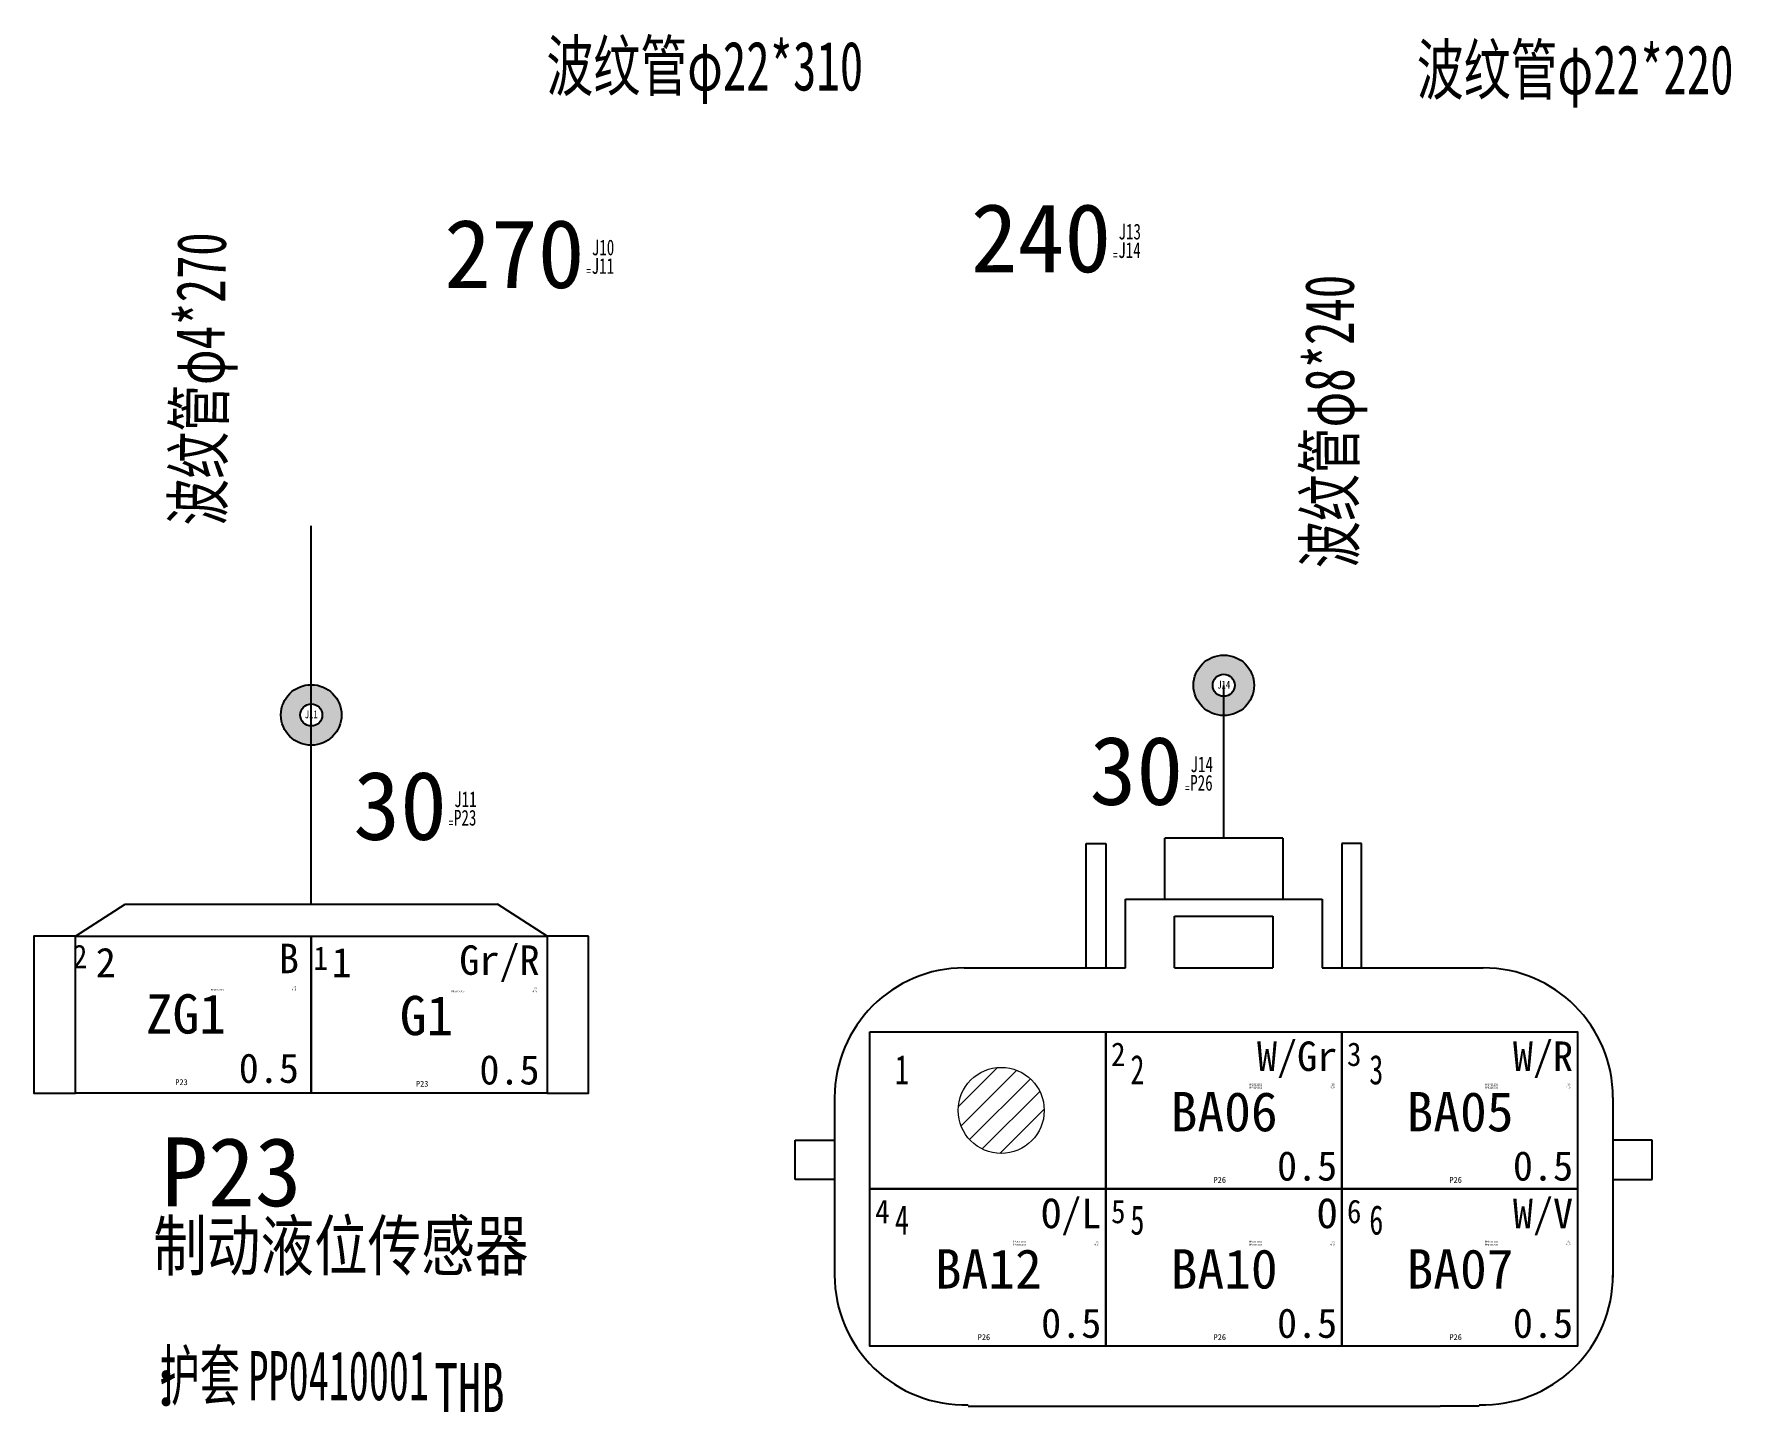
# Model space of a CAD drawing. Header units: millimetres. Extents: x -2653 to 6698, y -4403 to -42.
# Drawn here: x 613.6 to 699.9, y -963.8 to -893.7 of the extents above; entities that cross this region are included whole.
import ezdxf
from ezdxf.enums import TextEntityAlignment as Align

# ---------------------------------------------------------------- set-up
doc = ezdxf.new("R2010")
doc.units = ezdxf.units.MM
doc.header["$MEASUREMENT"] = 0
doc.linetypes.add('ACAD_ISO02W100', pattern=[15, 12, -3])
for name, color, linetype, plot in [('供方编码', 51, 'Continuous', False), ('备注', 4, 'Continuous', False), ('管-ID', 7, 'Continuous', False), ('管-L', 38, 'Continuous', False), ('管-不打印', 2, 'Continuous', False), ('管-位置', 18, 'Continuous', False), ('管-单位', 2, 'Continuous', False), ('管-工位', 4, 'Continuous', False), ('管-开口', 64, 'Continuous', False), ('管-数量', 6, 'Continuous', False), ('管-类别', 56, 'Continuous', False), ('管-规格', 56, 'Continuous', False), ('管-重叠值', 49, 'Continuous', False), ('管-颜色', 14, 'Continuous', False), ('节点长度-E1', 53, 'Continuous', False), ('节点长度-E2', 53, 'Continuous', False), ('节点长度-不打印', 14, 'Continuous', False), ('连接器-不打印', 1, 'Continuous', False), ('连接器-位置', 12, 'Continuous', False), ('隐藏-剥皮长度', 2, 'Continuous', False), ('隐藏-加余量', 1, 'Continuous', False), ('隐藏-备注', 1, 'Continuous', False), ('隐藏-孔位', 1, 'Continuous', False), ('隐藏-对应端子', 2, 'Continuous', False), ('隐藏-节点长度辅助', 202, 'Continuous', False), ('隐藏-规格', 1, 'Continuous', False), ('隐藏-辅助信息', 3, 'Continuous', False), ('隐藏-防水栓', 2, 'Continuous', False)]:
    doc.layers.add(name, color=color, linetype=linetype, plot=plot)
for name, color, linetype in [('文字', 3, 'Continuous'), ('管-供应商', 43, 'Continuous'), ('管-内径', 2, 'Continuous'), ('管-名称', 59, 'Continuous'), ('管-外径', 6, 'Continuous'), ('管-编码', 58, 'Continuous'), ('节点长度', 1, 'Continuous'), ('节点长度-L', 32, 'Continuous'), ('轮廓线', 7, 'Continuous'), ('连接器-供应商', 43, 'Continuous'), ('连接器-功能', 63, 'Continuous'), ('连接器-名称', 53, 'Continuous'), ('连接器-编码', 52, 'Continuous')]:
    doc.layers.add(name, color=color, linetype=linetype)
doc.styles.add('CL', font='', dxfattribs={"height": 2})
doc.styles.get("Standard").update_dxf_attribs({"font": 'txt', "bigfont": 'gbcbig.shx'})
doc.styles.add('灯泡', font='', dxfattribs={"width": 0.7})
doc.styles.get('CL').set_extended_font_data('SimSun')
doc.styles.get('灯泡').set_extended_font_data('NSimSun')

# ---------------------------------------------------------------- blocks, each defined once
blk = doc.blocks.new('0410001（出线）')
for p, q in [((31.437, 15.147), (33.964, 16.764)), ((33.964, 16.764), (52.91, 16.764)), ((55.437, 15.147), (52.91, 16.764))]:
    blk.add_line(p, q)
for points in [[(31.437, 15.147), (29.328, 15.147), (29.328, 7.147), (31.437, 7.147)], [(31.437, 15.147), (43.437, 15.147), (43.437, 7.147), (31.437, 7.147)], [(43.437, 15.147), (55.437, 15.147), (55.437, 7.147), (43.437, 7.147)], [(57.545, 15.147), (55.437, 15.147), (55.437, 7.147), (57.545, 7.147)]]:
    blk.add_lwpolyline(points, close=True)
at = {"char_height": 1.5, "width": 3.16948, "attachment_point": 1}
for s, insert in [('{\\fSimSun|b0|i0|c134|p2;2}', (32.475, 14.555)), ('{\\fSimSun|b0|i0|c134|p2;1}', (44.475, 14.555))]:
    blk.add_mtext(s, dxfattribs=dict(at, insert=insert))
blk = doc.blocks.new('连接器')
at = {"layer": '文字', "style": 'CL'}
blk.add_text(':', height=2.5, dxfattribs=at).set_placement((-3.933, -4.363), align=Align.MIDDLE_CENTER)
at = {"layer": '连接器-不打印', "color": 1, "style": 'CL', "width": 0.6, "flags": 5}
for tag, p in [('选项', (-7.189, -6.058)), ('备注', (-2.936, -6.058))]:
    blk.add_attdef(tag, text='', height=0.2, dxfattribs=at).set_placement(p, align=Align.MIDDLE_LEFT)
at = {"layer": '连接器-不打印', "color": 3, "style": 'CL', "width": 0.6, "flags": 5}
for tag, p in [('工位', (-7.189, -5.838)), ('规格', (-2.939, -5.838))]:
    blk.add_attdef(tag, text='', height=0.2, dxfattribs=at).set_placement(p, align=Align.MIDDLE_LEFT)
at = {"layer": '连接器-不打印', "color": 1, "style": 'CL', "width": 0.6, "flags": 1}
for tag, p in [('加余量', (-4.967, -6.058)), ('单位', (-4.967, -6.29)), ('自带线', (-2.765, -6.29))]:
    blk.add_attdef(tag, text='', height=0.2, dxfattribs=at).set_placement(p, align=Align.MIDDLE_CENTER)
at = {"layer": '连接器-不打印', "color": 2, "style": 'CL', "width": 0.6, "flags": 5}
for tag, p in [('数量', (-5.117, -5.838)), ('供方编码', (-7.189, -6.29))]:
    blk.add_attdef(tag, text='', height=0.2, dxfattribs=at).set_placement(p, align=Align.MIDDLE_LEFT)
at = {"layer": '连接器-位置', "color": 1, "style": 'CL', "flags": 4}
blk.add_attdef('位置', text='', height=3.5, dxfattribs=at).set_placement((-4.408, 2.42), align=Align.MIDDLE_CENTER)
at = {"layer": '连接器-供应商', "color": 3, "style": 'CL', "width": 0.6, "flags": 4}
blk.add_attdef('供应商', text='', height=2.5, dxfattribs=at).set_placement((-16.811, -4.38), align=Align.MIDDLE_RIGHT)
at = {"layer": '连接器-功能', "color": 3, "style": 'CL', "width": 0.8, "flags": 4}
blk.add_attdef('功能', text='', height=2.5, dxfattribs=at).set_placement((-4.341, -1.264), align=Align.MIDDLE_CENTER)
at = {"layer": '连接器-名称', "color": 3, "style": 'CL', "width": 0.6, "flags": 4}
blk.add_attdef('名称', text='', height=2.5, dxfattribs=at).set_placement((-4.1, -4.363), align=Align.MIDDLE_RIGHT)
at = {"layer": '连接器-编码', "color": 2, "style": 'CL', "width": 0.6, "flags": 4}
blk.add_attdef('编码', text='', height=2.5, dxfattribs=at).set_placement((-3.662, -4.363), align=Align.MIDDLE_LEFT)
blk = doc.blocks.new('电线2')
at = {"layer": '轮廓线', "color": 7, "style": 'CL', "flags": 4}
for tag, p in [('颜色', (5.879, 2.803)), ('线径', (5.879, -2.776))]:
    blk.add_attdef(tag, text='', height=1.5, dxfattribs=at).set_placement(p, align=Align.MIDDLE_RIGHT)
blk.add_attdef('线号', text='', height=2, dxfattribs=at).set_placement((0.127, -0.016), align=Align.MIDDLE_CENTER)
at = {"layer": '隐藏-剥皮长度', "color": 2, "style": 'CL', "width": 0.9, "flags": 4}
blk.add_attdef('剥皮', text='', height=0.1, dxfattribs=at).set_placement((5.742, 1.222), align=Align.MIDDLE_RIGHT)
at = {"layer": '隐藏-加余量', "color": 1, "style": 'CL', "width": 0.9, "flags": 4}
blk.add_attdef('加余量', text='', height=0.1, dxfattribs=at).set_placement((5.742, 1.362), align=Align.MIDDLE_RIGHT)
at = {"layer": '隐藏-备注', "color": 1, "style": 'CL', "width": 0.9, "flags": 5}
blk.add_attdef('备注', text='', height=0.1, dxfattribs=at).set_placement((3.704, -1.38), align=Align.MIDDLE_CENTER)
at = {"layer": '隐藏-孔位', "color": 6, "style": 'CL', "width": 0.9, "flags": 4}
blk.add_attdef('孔位', text='', height=1.2, dxfattribs=at).set_placement((-5.625, 2.907), align=Align.MIDDLE_LEFT)
at = {"layer": '隐藏-对应端子', "color": 2, "style": 'CL', "width": 0.9, "flags": 4}
blk.add_attdef('对应簧片', text='', height=0.1, dxfattribs=at).set_placement((2.055, 1.208), align=Align.MIDDLE_RIGHT)
at = {"layer": '隐藏-规格', "color": 1, "style": 'CL', "width": 0.9, "flags": 5}
blk.add_attdef('规格', text='', height=0.2, dxfattribs=at).set_placement((5.742, -1.391), align=Align.MIDDLE_RIGHT)
at = {"layer": '隐藏-辅助信息', "color": 3, "style": 'CL', "width": 0.9, "flags": 5}
for tag, p in [('供方编码', (3.704, 1.236)), ('编码', (3.704, 1.37))]:
    blk.add_attdef(tag, text='', height=0.1, dxfattribs=at).set_placement(p, align=Align.MIDDLE_CENTER)
at = {"layer": '隐藏-辅助信息', "color": 2, "style": 'CL', "width": 0.9, "flags": 5}
for tag, p in [('辅助', (3.704, 1.511)), ('标识管', (3.704, -1.138))]:
    blk.add_attdef(tag, text='', height=0.1, dxfattribs=at).set_placement(p, align=Align.MIDDLE_CENTER)
at = {"layer": '隐藏-辅助信息', "color": 3, "style": 'CL', "width": 0.9, "flags": 5}
for tag, p in [('线种', (2.055, -1.261)), ('工位', (2.055, -1.38))]:
    blk.add_attdef(tag, text='', height=0.1, dxfattribs=at).set_placement(p, align=Align.MIDDLE_RIGHT)
at = {"layer": '隐藏-辅助信息', "color": 1, "style": 'CL', "width": 0.9, "flags": 5}
blk.add_attdef('选项', text='', height=0.1, dxfattribs=at).set_placement((3.704, -1.261), align=Align.MIDDLE_CENTER)
at = {"layer": '隐藏-辅助信息', "color": 4, "style": 'CL', "width": 0.9, "flags": 4}
blk.add_attdef('位置', text='', height=0.3, dxfattribs=at).set_placement((-0.094, -3.491), align=Align.MIDDLE_CENTER)
at = {"layer": '隐藏-防水栓', "color": 2, "style": 'CL', "width": 0.9, "flags": 4}
blk.add_attdef('防水栓', text='', height=0.1, dxfattribs=at).set_placement((2.055, 1.362), align=Align.MIDDLE_RIGHT)
blk = doc.blocks.new('DJ7061Y-2-21')
at = {"lineweight": -3}
for p, q in [((-1132.19, 6140.462), (-1132.19, 6146.797)), ((-1132.19, 6146.797), (-1131.19, 6146.797)), ((-1131.19, 6146.797), (-1131.19, 6140.462)), ((-1128.19, 6143.962), (-1128.19, 6147.062)), ((-1122.19, 6147.062), (-1128.19, 6147.062)), ((-1122.19, 6147.062), (-1122.19, 6143.962)), ((-1118.19, 6146.797), (-1119.19, 6146.797)), ((-1119.19, 6146.797), (-1119.19, 6140.462)), ((-1118.19, 6140.462), (-1118.19, 6146.797)), ((-1130.19, 6143.962), (-1120.19, 6143.962)), ((-1130.19, 6140.462), (-1130.19, 6143.962)), ((-1128.19, 6143.962), (-1122.19, 6143.962)), ((-1120.19, 6143.962), (-1120.19, 6140.462)), ((-1127.69, 6143.087), (-1122.69, 6143.087)), ((-1127.69, 6140.462), (-1127.69, 6143.087)), ((-1122.69, 6143.087), (-1122.69, 6140.462)), ((-1138.39, 6140.462), (-1130.19, 6140.462)), ((-1127.69, 6140.462), (-1122.69, 6140.462)), ((-1120.19, 6140.462), (-1111.99, 6140.462)), ((-1144.99, 6133.862), (-1144.99, 6124.714)), ((-1105.39, 6133.862), (-1105.39, 6124.714)), ((-1146.99, 6129.696), (-1146.99, 6131.696)), ((-1146.99, 6131.696), (-1144.99, 6131.696)), ((-1103.39, 6131.696), (-1105.39, 6131.696)), ((-1103.39, 6129.696), (-1103.39, 6131.696)), ((-1144.99, 6129.696), (-1146.99, 6129.696)), ((-1105.39, 6129.696), (-1103.39, 6129.696)), ((-1138.19, 6118.156), (-1137.19, 6118.156)), ((-1137.19, 6118.156), (-1136.19, 6118.156)), ((-1136.19, 6118.156), (-1114.19, 6118.156)), ((-1113.19, 6118.156), (-1114.19, 6118.156)), ((-1112.19, 6118.156), (-1113.19, 6118.156))]:
    blk.add_line(p, q, dxfattribs=at)
for points in [[(-1143.19, 6137.215), (-1131.19, 6137.215), (-1131.19, 6129.215), (-1143.19, 6129.215)], [(-1131.19, 6137.215), (-1119.19, 6137.215), (-1119.19, 6129.215), (-1131.19, 6129.215)], [(-1119.19, 6137.215), (-1107.19, 6137.215), (-1107.19, 6129.215), (-1119.19, 6129.215)], [(-1143.19, 6129.215), (-1131.19, 6129.215), (-1131.19, 6121.215), (-1143.19, 6121.215)], [(-1131.19, 6129.215), (-1119.19, 6129.215), (-1119.19, 6121.215), (-1131.19, 6121.215)], [(-1119.19, 6129.215), (-1107.19, 6129.215), (-1107.19, 6121.215), (-1119.19, 6121.215)]]:
    blk.add_lwpolyline(points, close=True, dxfattribs=at)
for centre, start, end in [((-1138.39, 6133.862), 90, 180), ((-1111.99, 6133.862), 0, 90), ((-1138.39, 6124.835), 180, 271.7365), ((-1111.99, 6124.835), 268.2635, 0)]:
    blk.add_arc(centre, 6.6, start, end, dxfattribs=at)
at = {"lineweight": -3, "char_height": 1.5, "width": 1.06193, "attachment_point": 1, "style": '灯泡'}
for s, insert in [('1', (-1141.92, 6136.035)), ('2', (-1129.941, 6136.035)), ('3', (-1117.789, 6136.035)), ('6', (-1117.789, 6128.389)), ('4', (-1141.92, 6128.389)), ('5', (-1129.941, 6128.389))]:
    blk.add_mtext(s, dxfattribs=dict(at, insert=insert))
blk = doc.blocks.new('分支点')
at = {"layer": '轮廓线'}
h = blk.add_hatch(color=1, dxfattribs=at)
edge = h.paths.add_edge_path()
edge.add_arc((-0.001, 0.001), 1.54, 0, 360)
edge = h.paths.add_edge_path(flags=16)
edge.add_arc((-0.001, 0.001), 0.56, 0, 360)
at = {"layer": '轮廓线', "color": 1, "linetype": 'ByBlock', "lineweight": -2}
for radius in [1.54, 0.56]:
    blk.add_circle((-0.001, 0.001), radius, dxfattribs=at)
at = {"layer": '轮廓线', "color": 2, "style": 'CL', "width": 0.8}
blk.add_attdef('位置', text='', height=0.4, dxfattribs=at).set_placement((-0.002, 0.035), align=Align.MIDDLE_CENTER)
at = {"layer": '隐藏-辅助信息', "color": 1, "style": 'CL', "width": 0.8, "flags": 13}
blk.add_attdef('选项', text='', height=0.1, dxfattribs=at).set_placement((-0.002, -0.464), align=Align.MIDDLE_CENTER)
blk = doc.blocks.new('节点长度')
at = {"layer": '节点长度-E1', "color": 202, "ltscale": 0.5, "style": 'CL', "width": 0.7, "flags": 4}
blk.add_attdef('E1', text='', height=0.8, dxfattribs=at).set_placement((1.351, 0.931), align=Align.MIDDLE_LEFT)
at = {"layer": '节点长度-E2', "color": 202, "ltscale": 0.5, "style": 'CL', "width": 0.7, "flags": 4}
blk.add_attdef('E2', text='', height=0.8, dxfattribs=at).set_placement((1.339, -0.011), align=Align.MIDDLE_LEFT)
at = {"layer": '节点长度-L', "color": 1, "ltscale": 0.5, "style": 'CL', "flags": 4}
blk.add_attdef('L', text='', height=2, dxfattribs=at).set_placement((0.98, 0.612), align=Align.MIDDLE_RIGHT)
at = {"layer": '节点长度-不打印', "color": 202, "ltscale": 0.5, "style": 'CL', "width": 0.7}
blk.add_text('=', height=0.5, dxfattribs=at).set_placement((1.189, -0.273), align=Align.MIDDLE_CENTER)
at = {"layer": '节点长度-不打印', "color": 1, "style": 'CL', "width": 0.8, "flags": 13}
blk.add_attdef('选项', text='', height=0.1, dxfattribs=at).set_placement((0.334, -0.1), align=Align.MIDDLE_CENTER)
blk = doc.blocks.new('管')
at = {"layer": '供方编码', "color": 2, "style": 'CL', "width": 0.7, "flags": 1}
blk.add_attdef('供方编码', text='', height=0.25, dxfattribs=at).set_placement((-1.647, -0.675), align=Align.MIDDLE_LEFT)
at = {"layer": '备注', "color": 1, "style": 'CL', "width": 0.7, "flags": 1}
blk.add_attdef('备注', text='', height=0.25, dxfattribs=at).set_placement((-2.741, -1.353), align=Align.MIDDLE_RIGHT)
at = {"layer": '文字', "color": 3, "style": 'CL', "flags": 9}
for tag, p in [('材质', (-6.173, -3.095)), ('耐低温', (10.809, -3.095)), ('耐高温', (10.809, -5.892)), ('参照标准', (10.537, -9.025))]:
    blk.add_attdef(tag, text='', height=2, dxfattribs=at).set_placement(p, align=Align.MIDDLE_RIGHT)
at = {"layer": '管-ID', "color": 1, "style": 'CL', "width": 0.7, "flags": 5}
blk.add_attdef('ID', text='', height=0.2, dxfattribs=at).set_placement((0.885, -0.698), align=Align.MIDDLE_CENTER)
at = {"layer": '管-L', "color": 2, "style": 'CL', "width": 0.8, "flags": 4}
blk.add_attdef('L', text='', height=0.2, dxfattribs=at).set_placement((5.331, 0.036), align=Align.MIDDLE_LEFT)
at = {"layer": '管-不打印', "color": 1, "style": 'CL', "width": 0.7, "flags": 13}
blk.add_attdef('选项', text='', height=0.2, dxfattribs=at).set_placement((5.155, -1.31), align=Align.MIDDLE_CENTER)
at = {"layer": '管-位置', "color": 3, "style": 'CL', "width": 0.7, "flags": 1}
blk.add_attdef('位置', text='', height=0.25, dxfattribs=at).set_placement((-2.77, -1.067), align=Align.MIDDLE_RIGHT)
at = {"layer": '管-供应商', "color": 3, "style": 'CL', "width": 0.7, "flags": 9}
blk.add_attdef('供应商', text='', height=2.5, dxfattribs=at).set_placement((-12.131, -0.078), align=Align.MIDDLE_RIGHT)
at = {"layer": '管-内径', "color": 3, "style": 'CL', "flags": 9}
blk.add_attdef('内径', text='', height=2, dxfattribs=at).set_placement((-6.193, -5.424), align=Align.MIDDLE_RIGHT)
at = {"layer": '管-单位', "color": 2, "style": 'CL', "width": 0.6, "flags": 5}
blk.add_attdef('单位', text='', height=0.2, dxfattribs=at).set_placement((5.158, -0.698), align=Align.MIDDLE_CENTER)
at = {"layer": '管-名称', "color": 1, "style": 'CL', "width": 0.7, "flags": 5}
blk.add_attdef('名称', text='', height=2.5, dxfattribs=at).set_placement((-1.998, -0.002), align=Align.MIDDLE_RIGHT)
at = {"layer": '管-外径', "color": 3, "style": 'CL', "width": 0.7, "flags": 1}
blk.add_attdef('外径', text='', height=2.5, dxfattribs=at).set_placement((-11.467, -8.408), align=Align.MIDDLE_LEFT)
at = {"layer": '管-工位', "color": 3, "style": 'CL', "width": 0.7, "flags": 1}
blk.add_attdef('工位', text='', height=0.25, dxfattribs=at).set_placement((-2.309, -1.345), align=Align.MIDDLE_CENTER)
at = {"layer": '管-开口', "color": 3, "style": 'CL', "width": 0.7, "flags": 1}
blk.add_attdef('开口', text='', height=0.25, dxfattribs=at).set_placement((-4.502, -1.063), align=Align.MIDDLE_CENTER)
at = {"layer": '管-数量', "color": 2, "style": 'CL', "width": 0.8, "flags": 1}
blk.add_attdef('数量', text='', height=2.5, dxfattribs=at).set_placement((4.91, 0.034), align=Align.MIDDLE_LEFT)
at = {"layer": '管-类别', "color": 7, "style": 'CL', "width": 0.6, "flags": 5}
blk.add_attdef('类别', text='', height=0.2, dxfattribs=at).set_placement((1.954, -1.223), align=Align.MIDDLE_CENTER)
at = {"layer": '管-编码', "color": 2, "style": 'CL', "width": 0.7}
blk.add_attdef('编码', text='', height=2.5, dxfattribs=at).set_placement((-1.647, 0.064), align=Align.MIDDLE_LEFT)
at = {"layer": '管-规格', "color": 3, "style": 'CL', "width": 0.7, "flags": 1}
blk.add_attdef('规格', text='', height=0.25, dxfattribs=at).set_placement((-1.613, -1.366), align=Align.MIDDLE_LEFT)
at = {"layer": '管-重叠值', "color": 1, "style": 'CL', "width": 0.6, "flags": 5}
blk.add_attdef('重叠值', text='', height=0.2, dxfattribs=at).set_placement((4.09, -0.96), align=Align.MIDDLE_CENTER)
at = {"layer": '管-颜色', "color": 7, "style": 'CL', "width": 0.6, "flags": 5}
blk.add_attdef('颜色', text='', height=0.2, dxfattribs=at).set_placement((1.954, -0.96), align=Align.MIDDLE_CENTER)

msp = doc.modelspace()

# ---------------------------------------------------------------- hatches: boundary and pattern name
at = {"linetype": 'ByBlock', "lineweight": 9}
h = msp.add_hatch(dxfattribs=at)
h.set_pattern_fill('LINE', color=0, scale=0.25, angle=45, style=0)
h.set_pattern_definition([(45, (-2446.4828, -1863.0258), (-0.561266, 0.561266), [])])
h.paths.add_polyline_path([(660.585, -948.444, 1), (664.962, -948.444, 1)])

# ---------------------------------------------------------------- linework, layer by layer
at = {"color": 0, "linetype": 'ByBlock', "lineweight": 9}
msp.add_circle((662.774, -948.444), 2.189, dxfattribs=at)
at = {"layer": '轮廓线', "lineweight": -3}
for p, q in [((627.675, -937.958), (627.675, -918.694)), ((674.099, -934.593), (674.099, -926.817))]:
    msp.add_line(p, q, dxfattribs=at)

# ---------------------------------------------------------------- block references
for p, values in [((641.288, -895.365), {'编码': '波纹管φ22*310'}), ((685.565, -895.555), {'编码': '波纹管φ22*220'})]:
    msp.add_blockref('管', p).add_auto_attribs(values)
at = {"lineweight": -3}
ref = msp.add_blockref('节点长度', (667.39, -904.66), dxfattribs=at)
ref.add_attrib('L', '240', dxfattribs={"layer": '节点长度', "color": 1, "ltscale": 0.5, "height": 3.5, "style": 'CL'}).set_placement((668.37, -904.048), align=Align.MIDDLE_RIGHT)
ref.add_attrib('E1', 'J13', dxfattribs={"layer": '隐藏-节点长度辅助', "color": 202, "ltscale": 0.5, "height": 0.8, "style": 'CL', "width": 0.7}).set_placement((668.741, -903.729), align=Align.MIDDLE_LEFT)
ref.add_attrib('E2', 'J14', dxfattribs={"layer": '隐藏-节点长度辅助', "color": 202, "ltscale": 0.5, "height": 0.8, "style": 'CL', "width": 0.7}).set_placement((668.729, -904.671), align=Align.MIDDLE_LEFT)
for p, rotation, values in [((621.984, -917.045), 89.26010346983296, {'编码': '波纹管φ4*270'}), ((679.554, -919.205), 90.09901012937523, {'编码': '波纹管φ8*240'})]:
    msp.add_blockref('管', p, dxfattribs=dict(rotation=rotation)).add_auto_attribs(values)
ref = msp.add_blockref('节点长度', (640.597, -905.466), dxfattribs=at)
ref.add_attrib('L', '270', dxfattribs={"layer": '节点长度', "color": 1, "ltscale": 0.5, "height": 3.5, "style": 'CL'}).set_placement((641.577, -904.854), align=Align.MIDDLE_RIGHT)
ref.add_attrib('E1', 'J10', dxfattribs={"layer": '隐藏-节点长度辅助', "color": 202, "ltscale": 0.5, "height": 0.8, "style": 'CL', "width": 0.7}).set_placement((641.948, -904.535), align=Align.MIDDLE_LEFT)
ref.add_attrib('E2', 'J11', dxfattribs={"layer": '隐藏-节点长度辅助', "color": 202, "ltscale": 0.5, "height": 0.8, "style": 'CL', "width": 0.7}).set_placement((641.936, -905.477), align=Align.MIDDLE_LEFT)
ref = msp.add_blockref('分支点', (674.099, -926.817), dxfattribs=at)
ref.add_attrib('位置', 'J14', dxfattribs={"layer": '隐藏-辅助信息', "color": 2, "height": 0.4, "style": 'CL', "width": 0.8}).set_placement((674.097, -926.783), align=Align.MIDDLE_CENTER)
ref = msp.add_blockref('分支点', (627.675, -928.326), dxfattribs=at)
ref.add_attrib('位置', 'J11', dxfattribs={"layer": '隐藏-辅助信息', "color": 2, "height": 0.4, "style": 'CL', "width": 0.8}).set_placement((627.674, -928.292), align=Align.MIDDLE_CENTER)
ref = msp.add_blockref('节点长度', (671.052, -931.764), dxfattribs=at)
ref.add_attrib('L', '30', dxfattribs={"layer": '节点长度', "color": 1, "ltscale": 0.5, "height": 3.5, "style": 'CL'}).set_placement((672.032, -931.152), align=Align.MIDDLE_RIGHT)
ref.add_attrib('E1', 'J14', dxfattribs={"layer": '隐藏-节点长度辅助', "color": 202, "ltscale": 0.5, "height": 0.8, "style": 'CL', "width": 0.7}).set_placement((672.403, -930.833), align=Align.MIDDLE_LEFT)
ref.add_attrib('E2', 'P26', dxfattribs={"layer": '隐藏-节点长度辅助', "color": 202, "ltscale": 0.5, "height": 0.8, "style": 'CL', "width": 0.7}).set_placement((672.391, -931.775), align=Align.MIDDLE_LEFT)
ref = msp.add_blockref('节点长度', (633.596, -933.543), dxfattribs=at)
ref.add_attrib('L', '30', dxfattribs={"layer": '节点长度', "color": 1, "ltscale": 0.5, "height": 3.5, "style": 'CL'}).set_placement((634.576, -932.931), align=Align.MIDDLE_RIGHT)
ref.add_attrib('E1', 'J11', dxfattribs={"layer": '隐藏-节点长度辅助', "color": 202, "ltscale": 0.5, "height": 0.8, "style": 'CL', "width": 0.7}).set_placement((634.947, -932.612), align=Align.MIDDLE_LEFT)
ref.add_attrib('E2', 'P23', dxfattribs={"layer": '隐藏-节点长度辅助', "color": 202, "ltscale": 0.5, "height": 0.8, "style": 'CL', "width": 0.7}).set_placement((634.935, -933.553), align=Align.MIDDLE_LEFT)
for name, p in [('DJ7061Y-2-21', (1799.289, -7081.656)), ('0410001（出线）', (584.238, -954.722))]:
    msp.add_blockref(name, p, dxfattribs=at)
ref = msp.add_blockref('电线2', (621.17, -943.518), dxfattribs=at)
ref.add_attrib('线号', 'ZG1', dxfattribs={"layer": '轮廓线', "color": 7, "height": 2, "style": 'CL'}).set_placement((621.297, -943.535), align=Align.MIDDLE_CENTER)
ref.add_attrib('线径', '0.5', dxfattribs={"layer": '轮廓线', "color": 7, "height": 1.5, "style": 'CL'}).set_placement((627.048, -946.294), align=Align.MIDDLE_RIGHT)
ref.add_attrib('颜色', 'B', dxfattribs={"layer": '轮廓线', "color": 7, "height": 1.5, "style": 'CL'}).set_placement((627.048, -940.715), align=Align.MIDDLE_RIGHT)
ref.add_attrib('孔位', '2', dxfattribs={"layer": '隐藏-孔位', "color": 6, "height": 1.2, "style": 'CL', "width": 0.9}).set_placement((615.545, -940.611), align=Align.MIDDLE_LEFT)
ref.add_attrib('剥皮', '4.5', dxfattribs={"layer": '隐藏-剥皮长度', "color": 2, "height": 0.1, "style": 'CL', "width": 0.9}).set_placement((626.911, -942.297), align=Align.MIDDLE_RIGHT)
ref.add_attrib('对应簧片', 'PP0107203', dxfattribs={"layer": '隐藏-对应端子', "color": 2, "height": 0.1, "style": 'CL', "width": 0.9}).set_placement((623.225, -942.31), align=Align.MIDDLE_RIGHT)
ref.add_attrib('加余量', '25', dxfattribs={"layer": '隐藏-加余量', "color": 1, "height": 0.1, "style": 'CL', "width": 0.9}).set_placement((626.911, -942.156), align=Align.MIDDLE_RIGHT)
ref.add_attrib('位置', 'P23', dxfattribs={"layer": '隐藏-辅助信息', "color": 4, "height": 0.3, "style": 'CL', "width": 0.9}).set_placement((621.075, -947.009), align=Align.MIDDLE_CENTER)
ref = msp.add_blockref('电线2', (633.411, -943.6), dxfattribs=at)
ref.add_attrib('线号', 'G1', dxfattribs={"layer": '轮廓线', "color": 7, "height": 2, "style": 'CL'}).set_placement((633.538, -943.617), align=Align.MIDDLE_CENTER)
ref.add_attrib('线径', '0.5', dxfattribs={"layer": '轮廓线', "color": 7, "height": 1.5, "style": 'CL'}).set_placement((639.29, -946.376), align=Align.MIDDLE_RIGHT)
ref.add_attrib('颜色', 'Gr/R', dxfattribs={"layer": '轮廓线', "color": 7, "height": 1.5, "style": 'CL'}).set_placement((639.29, -940.797), align=Align.MIDDLE_RIGHT)
ref.add_attrib('孔位', '1', dxfattribs={"layer": '隐藏-孔位', "color": 6, "height": 1.2, "style": 'CL', "width": 0.9}).set_placement((627.787, -940.693), align=Align.MIDDLE_LEFT)
ref.add_attrib('剥皮', '4.5', dxfattribs={"layer": '隐藏-剥皮长度', "color": 2, "height": 0.1, "style": 'CL', "width": 0.9}).set_placement((639.153, -942.379), align=Align.MIDDLE_RIGHT)
ref.add_attrib('对应簧片', 'PP0107203', dxfattribs={"layer": '隐藏-对应端子', "color": 2, "height": 0.1, "style": 'CL', "width": 0.9}).set_placement((635.467, -942.392), align=Align.MIDDLE_RIGHT)
ref.add_attrib('加余量', '25', dxfattribs={"layer": '隐藏-加余量', "color": 1, "height": 0.1, "style": 'CL', "width": 0.9}).set_placement((639.153, -942.238), align=Align.MIDDLE_RIGHT)
ref.add_attrib('位置', 'P23', dxfattribs={"layer": '隐藏-辅助信息', "color": 4, "height": 0.3, "style": 'CL', "width": 0.9}).set_placement((633.317, -947.091), align=Align.MIDDLE_CENTER)
ref = msp.add_blockref('电线2', (673.991, -948.491), dxfattribs=at)
ref.add_attrib('线号', 'BA06', dxfattribs={"layer": '轮廓线', "color": 7, "height": 2, "style": 'CL'}).set_placement((674.118, -948.508), align=Align.MIDDLE_CENTER)
ref.add_attrib('线径', '0.5', dxfattribs={"layer": '轮廓线', "color": 7, "height": 1.5, "style": 'CL'}).set_placement((679.869, -951.267), align=Align.MIDDLE_RIGHT)
ref.add_attrib('颜色', 'W/Gr', dxfattribs={"layer": '轮廓线', "color": 7, "height": 1.5, "style": 'CL'}).set_placement((679.869, -945.688), align=Align.MIDDLE_RIGHT)
ref.add_attrib('孔位', '2', dxfattribs={"layer": '隐藏-孔位', "color": 6, "height": 1.2, "style": 'CL', "width": 0.9}).set_placement((668.366, -945.585), align=Align.MIDDLE_LEFT)
ref.add_attrib('剥皮', '4.0', dxfattribs={"layer": '隐藏-剥皮长度', "color": 2, "height": 0.1, "style": 'CL', "width": 0.9}).set_placement((679.732, -947.27), align=Align.MIDDLE_RIGHT)
ref.add_attrib('对应簧片', 'PP0116301', dxfattribs={"layer": '隐藏-对应端子', "color": 2, "height": 0.1, "style": 'CL', "width": 0.9}).set_placement((676.046, -947.283), align=Align.MIDDLE_RIGHT)
ref.add_attrib('防水栓', 'PP2011101', dxfattribs={"layer": '隐藏-防水栓', "color": 2, "height": 0.1, "style": 'CL', "width": 0.9}).set_placement((676.046, -947.13), align=Align.MIDDLE_RIGHT)
ref.add_attrib('加余量', '25', dxfattribs={"layer": '隐藏-加余量', "color": 1, "height": 0.1, "style": 'CL', "width": 0.9}).set_placement((679.732, -947.13), align=Align.MIDDLE_RIGHT)
ref.add_attrib('位置', 'P26', dxfattribs={"layer": '隐藏-辅助信息', "color": 4, "height": 0.3, "style": 'CL', "width": 0.9}).set_placement((673.896, -951.982), align=Align.MIDDLE_CENTER)
ref = msp.add_blockref('电线2', (685.991, -948.491), dxfattribs=at)
ref.add_attrib('线号', 'BA05', dxfattribs={"layer": '轮廓线', "color": 7, "height": 2, "style": 'CL'}).set_placement((686.118, -948.508), align=Align.MIDDLE_CENTER)
ref.add_attrib('线径', '0.5', dxfattribs={"layer": '轮廓线', "color": 7, "height": 1.5, "style": 'CL'}).set_placement((691.869, -951.267), align=Align.MIDDLE_RIGHT)
ref.add_attrib('颜色', 'W/R', dxfattribs={"layer": '轮廓线', "color": 7, "height": 1.5, "style": 'CL'}).set_placement((691.869, -945.688), align=Align.MIDDLE_RIGHT)
ref.add_attrib('孔位', '3', dxfattribs={"layer": '隐藏-孔位', "color": 6, "height": 1.2, "style": 'CL', "width": 0.9}).set_placement((680.366, -945.585), align=Align.MIDDLE_LEFT)
ref.add_attrib('剥皮', '4.0', dxfattribs={"layer": '隐藏-剥皮长度', "color": 2, "height": 0.1, "style": 'CL', "width": 0.9}).set_placement((691.732, -947.27), align=Align.MIDDLE_RIGHT)
ref.add_attrib('对应簧片', 'PP0116301', dxfattribs={"layer": '隐藏-对应端子', "color": 2, "height": 0.1, "style": 'CL', "width": 0.9}).set_placement((688.046, -947.283), align=Align.MIDDLE_RIGHT)
ref.add_attrib('防水栓', 'PP2011101', dxfattribs={"layer": '隐藏-防水栓', "color": 2, "height": 0.1, "style": 'CL', "width": 0.9}).set_placement((688.046, -947.13), align=Align.MIDDLE_RIGHT)
ref.add_attrib('加余量', '25', dxfattribs={"layer": '隐藏-加余量', "color": 1, "height": 0.1, "style": 'CL', "width": 0.9}).set_placement((691.732, -947.13), align=Align.MIDDLE_RIGHT)
ref.add_attrib('位置', 'P26', dxfattribs={"layer": '隐藏-辅助信息', "color": 4, "height": 0.3, "style": 'CL', "width": 0.9}).set_placement((685.896, -951.982), align=Align.MIDDLE_CENTER)
ref = msp.add_blockref('连接器', (624.219, -957.853), dxfattribs=at)
ref.add_attrib('位置', 'P23', dxfattribs={"layer": '连接器-位置', "color": 1, "height": 3.5, "style": 'CL', "flags": 8}).set_placement((623.611, -951.57), align=Align.MIDDLE_CENTER)
ref.add_attrib('功能', '制动液位传感器', dxfattribs={"layer": '连接器-功能', "color": 3, "height": 2.5, "style": 'CL', "width": 0.8, "flags": 8}).set_placement((619.632, -955.328), align=Align.MIDDLE_LEFT)
ref.add_attrib('名称', '护套', dxfattribs={"layer": '连接器-名称', "color": 7, "height": 2.5, "style": 'CL', "width": 0.6, "flags": 8}).set_placement((624.047, -961.939), align=Align.MIDDLE_RIGHT)
ref.add_attrib('编码', 'PP0410001', dxfattribs={"layer": '连接器-编码', "color": 2, "height": 2.5, "style": 'CL', "width": 0.6}).set_placement((624.482, -961.939), align=Align.MIDDLE_LEFT)
ref = msp.add_blockref('电线2', (661.991, -956.491), dxfattribs=at)
ref.add_attrib('线号', 'BA12', dxfattribs={"layer": '轮廓线', "color": 7, "height": 2, "style": 'CL'}).set_placement((662.118, -956.508), align=Align.MIDDLE_CENTER)
ref.add_attrib('线径', '0.5', dxfattribs={"layer": '轮廓线', "color": 7, "height": 1.5, "style": 'CL'}).set_placement((667.869, -959.267), align=Align.MIDDLE_RIGHT)
ref.add_attrib('颜色', 'O/L', dxfattribs={"layer": '轮廓线', "color": 7, "height": 1.5, "style": 'CL'}).set_placement((667.869, -953.688), align=Align.MIDDLE_RIGHT)
ref.add_attrib('孔位', '4', dxfattribs={"layer": '隐藏-孔位', "color": 6, "height": 1.2, "style": 'CL', "width": 0.9}).set_placement((656.366, -953.585), align=Align.MIDDLE_LEFT)
ref.add_attrib('剥皮', '4.0', dxfattribs={"layer": '隐藏-剥皮长度', "color": 2, "height": 0.1, "style": 'CL', "width": 0.9}).set_placement((667.732, -955.27), align=Align.MIDDLE_RIGHT)
ref.add_attrib('对应簧片', 'PP0116301', dxfattribs={"layer": '隐藏-对应端子', "color": 2, "height": 0.1, "style": 'CL', "width": 0.9}).set_placement((664.046, -955.283), align=Align.MIDDLE_RIGHT)
ref.add_attrib('防水栓', 'PP2011101', dxfattribs={"layer": '隐藏-防水栓', "color": 2, "height": 0.1, "style": 'CL', "width": 0.9}).set_placement((664.046, -955.13), align=Align.MIDDLE_RIGHT)
ref.add_attrib('加余量', '25', dxfattribs={"layer": '隐藏-加余量', "color": 1, "height": 0.1, "style": 'CL', "width": 0.9}).set_placement((667.732, -955.13), align=Align.MIDDLE_RIGHT)
ref.add_attrib('位置', 'P26', dxfattribs={"layer": '隐藏-辅助信息', "color": 4, "height": 0.3, "style": 'CL', "width": 0.9}).set_placement((661.896, -959.982), align=Align.MIDDLE_CENTER)
ref = msp.add_blockref('电线2', (673.991, -956.491), dxfattribs=at)
ref.add_attrib('线号', 'BA10', dxfattribs={"layer": '轮廓线', "color": 7, "height": 2, "style": 'CL'}).set_placement((674.118, -956.508), align=Align.MIDDLE_CENTER)
ref.add_attrib('线径', '0.5', dxfattribs={"layer": '轮廓线', "color": 7, "height": 1.5, "style": 'CL'}).set_placement((679.869, -959.267), align=Align.MIDDLE_RIGHT)
ref.add_attrib('颜色', 'O', dxfattribs={"layer": '轮廓线', "color": 7, "height": 1.5, "style": 'CL'}).set_placement((679.869, -953.688), align=Align.MIDDLE_RIGHT)
ref.add_attrib('孔位', '5', dxfattribs={"layer": '隐藏-孔位', "color": 6, "height": 1.2, "style": 'CL', "width": 0.9}).set_placement((668.366, -953.585), align=Align.MIDDLE_LEFT)
ref.add_attrib('剥皮', '4.0', dxfattribs={"layer": '隐藏-剥皮长度', "color": 2, "height": 0.1, "style": 'CL', "width": 0.9}).set_placement((679.732, -955.27), align=Align.MIDDLE_RIGHT)
ref.add_attrib('对应簧片', 'PP0116301', dxfattribs={"layer": '隐藏-对应端子', "color": 2, "height": 0.1, "style": 'CL', "width": 0.9}).set_placement((676.046, -955.283), align=Align.MIDDLE_RIGHT)
ref.add_attrib('防水栓', 'PP2011101', dxfattribs={"layer": '隐藏-防水栓', "color": 2, "height": 0.1, "style": 'CL', "width": 0.9}).set_placement((676.046, -955.13), align=Align.MIDDLE_RIGHT)
ref.add_attrib('加余量', '25', dxfattribs={"layer": '隐藏-加余量', "color": 1, "height": 0.1, "style": 'CL', "width": 0.9}).set_placement((679.732, -955.13), align=Align.MIDDLE_RIGHT)
ref.add_attrib('位置', 'P26', dxfattribs={"layer": '隐藏-辅助信息', "color": 4, "height": 0.3, "style": 'CL', "width": 0.9}).set_placement((673.896, -959.982), align=Align.MIDDLE_CENTER)
ref = msp.add_blockref('电线2', (685.991, -956.491), dxfattribs=at)
ref.add_attrib('线号', 'BA07', dxfattribs={"layer": '轮廓线', "color": 7, "height": 2, "style": 'CL'}).set_placement((686.118, -956.508), align=Align.MIDDLE_CENTER)
ref.add_attrib('线径', '0.5', dxfattribs={"layer": '轮廓线', "color": 7, "height": 1.5, "style": 'CL'}).set_placement((691.869, -959.267), align=Align.MIDDLE_RIGHT)
ref.add_attrib('颜色', 'W/V', dxfattribs={"layer": '轮廓线', "color": 7, "height": 1.5, "style": 'CL'}).set_placement((691.869, -953.688), align=Align.MIDDLE_RIGHT)
ref.add_attrib('孔位', '6', dxfattribs={"layer": '隐藏-孔位', "color": 6, "height": 1.2, "style": 'CL', "width": 0.9}).set_placement((680.366, -953.585), align=Align.MIDDLE_LEFT)
ref.add_attrib('剥皮', '4.0', dxfattribs={"layer": '隐藏-剥皮长度', "color": 2, "height": 0.1, "style": 'CL', "width": 0.9}).set_placement((691.732, -955.27), align=Align.MIDDLE_RIGHT)
ref.add_attrib('对应簧片', 'PP0116301', dxfattribs={"layer": '隐藏-对应端子', "color": 2, "height": 0.1, "style": 'CL', "width": 0.9}).set_placement((688.046, -955.283), align=Align.MIDDLE_RIGHT)
ref.add_attrib('防水栓', 'PP2011101', dxfattribs={"layer": '隐藏-防水栓', "color": 2, "height": 0.1, "style": 'CL', "width": 0.9}).set_placement((688.046, -955.13), align=Align.MIDDLE_RIGHT)
ref.add_attrib('加余量', '25', dxfattribs={"layer": '隐藏-加余量', "color": 1, "height": 0.1, "style": 'CL', "width": 0.9}).set_placement((691.732, -955.13), align=Align.MIDDLE_RIGHT)
ref.add_attrib('位置', 'P26', dxfattribs={"layer": '隐藏-辅助信息', "color": 4, "height": 0.3, "style": 'CL', "width": 0.9}).set_placement((685.896, -959.982), align=Align.MIDDLE_CENTER)

# ---------------------------------------------------------------- texts
at = {"layer": '文字', "color": 4, "linetype": 'ACAD_ISO02W100', "lineweight": 13, "ltscale": 0.13, "style": '灯泡', "width": 0.7}
msp.add_text('THB', height=2.5, dxfattribs=at).set_placement((633.942, -963.794))

doc.saveas('drawing.dxf')
